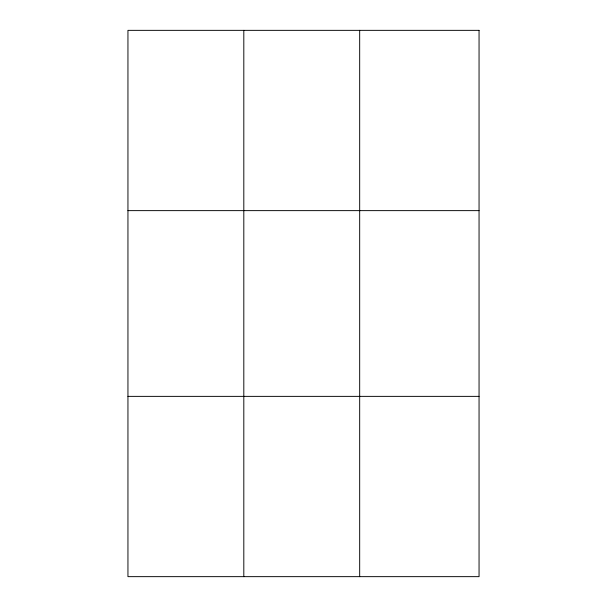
<?xml version="1.0" encoding="UTF-8"?>
<svg xmlns="http://www.w3.org/2000/svg" width="607" height="607" viewBox="0 0 607 607"><rect width="100%" height="100%" fill="white"/><g stroke="black" fill="none" stroke-linecap="round" stroke-linejoin="round"><path stroke-width="0.91" d="M243.809 576.65L243.809 30.35M359.678 576.65L359.678 30.35M127.948 210.629L479.052 210.629M127.948 396.371L479.052 396.371M479.052 30.35L479.052 576.65L127.948 576.65L127.948 30.35L479.052 30.35"/></g></svg>
